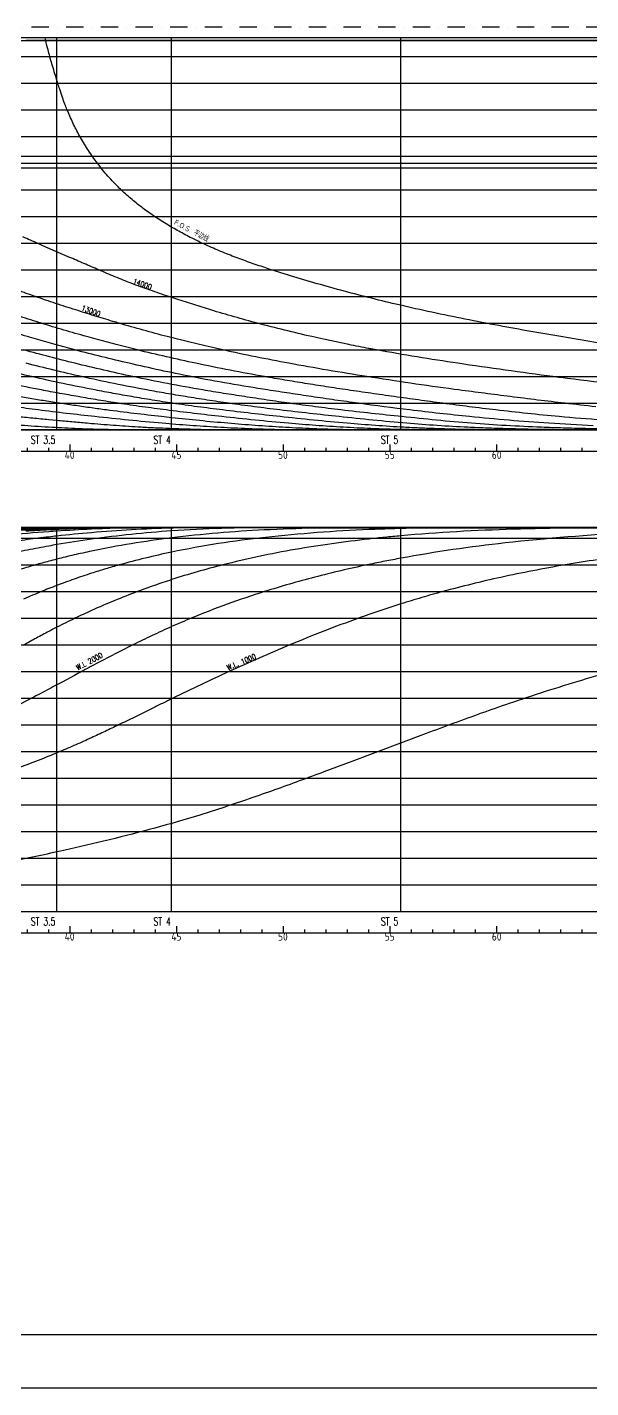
# Model space of a CAD drawing. Extents: x -990827 to -799530, y -79356 to 40656.
# Drawn here: x -952989 to -931859, y -79356 to -28344 of the extents above; entities that cross this region are included whole.
import ezdxf

# ---------------------------------------------------------------- set-up
doc = ezdxf.new("R2010")
doc.units = 0
doc.header["$MEASUREMENT"] = 0
doc.linetypes.add('DASHDOT', pattern=[1, 0.5, -0.25, 0, -0.25])
doc.layers.add('grid', color=7, linetype='Continuous')
doc.layers.add('sta', color=7, linetype='Continuous')
doc.styles.add('ROMANS', font='romans.shx', dxfattribs={"width": 0.7, "height": 125})
doc.styles.get("Standard").update_dxf_attribs({"font": 'gbenor.shx', "bigfont": 'gbcbig.shx'})

# ---------------------------------------------------------------- blocks, each defined once
blk = doc.blocks.new('biaochi')
at = {"color": 253}
for p, q in [((-181560, 0), (0, 0)), ((-148600, 0), (-148600, 125)), ((-147800, 0), (-147800, 125)), ((-147000, 0), (-147000, 250)), ((-147000, 0), (-147000, 125)), ((-146200, 0), (-146200, 125)), ((-145400, 0), (-145400, 125)), ((-144600, 0), (-144600, 125)), ((-143800, 0), (-143800, 125)), ((-143000, 0), (-143000, 250)), ((-143000, 0), (-143000, 125)), ((-142200, 0), (-142200, 125)), ((-141400, 0), (-141400, 125)), ((-140600, 0), (-140600, 125)), ((-139800, 0), (-139800, 125)), ((-139000, 0), (-139000, 250)), ((-139000, 0), (-139000, 125)), ((-138200, 0), (-138200, 125)), ((-137400, 0), (-137400, 125)), ((-136600, 0), (-136600, 125)), ((-135800, 0), (-135800, 125)), ((-135000, 0), (-135000, 250)), ((-135000, 0), (-135000, 125)), ((-134200, 0), (-134200, 125)), ((-133400, 0), (-133400, 125)), ((-132600, 0), (-132600, 125)), ((-131800, 0), (-131800, 125)), ((-131000, 0), (-131000, 250)), ((-131000, 0), (-131000, 125)), ((-130200, 0), (-130200, 125)), ((-129400, 0), (-129400, 125)), ((-128600, 0), (-128600, 125)), ((-127800, 0), (-127800, 125))]:
    blk.add_line(p, q, dxfattribs=at)
at = {"color": 253, "style": 'ROMANS', "width": 0.7}
for s, p in [('ST 3.5', (-148475, 280)), ('ST 4', (-143877, 280)), ('ST 5', (-135350, 280))]:
    blk.add_text(s, height=300, dxfattribs=at).set_placement(p)
at = {"color": 253}
for s, p in [('40', (-147206, -286)), ('45', (-143206, -286)), ('50', (-139206, -286)), ('55', (-135206, -286)), ('60', (-131191, -286))]:
    blk.add_text(s, height=300, dxfattribs=at).set_placement(p)

msp = doc.modelspace()

# ---------------------------------------------------------------- linework, layer by layer
at = {"color": 6}
msp.add_line((-988762.3, -77355.7), (-801529.8, -77355.7), dxfattribs=at)
msp.add_line((-990827, -79355.7), (-799529.8, -79355.7))
at = {"color": 1, "linetype": 'DASHDOT', "ltscale": 1300}
msp.add_lwpolyline([(-910577.4, -28343.5), (-985177.4, -28343.5)], dxfattribs=at)
at = {"color": 3}
for points in [[(-930591, -40331.7, -0.0042197), (-932913.3, -39958, -0.0042374), (-935310.7, -39531.6, -0.0030044), (-936577.6, -39287.3, -0.0037606), (-937812.7, -39031.6, -0.0043371), (-939037.8, -38757.1, -0.0038717), (-940070.5, -38507.7, -0.0040812), (-941101.2, -38241.5, -0.0044074), (-942119.5, -37960, -0.0048735), (-943115.2, -37664.7, -0.0055226), (-944078, -37357.4, -0.004695), (-944657.8, -37159.4, -0.0066113), (-945227.6, -36950.3, -0.0082426), (-945794.2, -36723, -0.0094393), (-946364.5, -36470.3, -0.0101244), (-946945.1, -36185.3, -0.0092195), (-947421.3, -35928.5, -0.0112138), (-947900.8, -35644.1, -0.0133341), (-948376, -35329.8, -0.013235), (-948800.5, -35014.9, -0.0137405), (-949206.3, -34678.7, -0.0150064), (-949584.7, -34326.8, -0.0200236), (-950011.8, -33869.4, -0.0184085), (-950400.8, -33381.7, -0.0155595), (-950727.9, -32910.5, -0.0172238), (-951027.5, -32412.5, -0.0159205), (-951276.8, -31926.1, -0.0129948), (-951497.1, -31427.1, -0.0065049), (-951577.7, -31224.6, -0.0075419), (-951665.7, -30983.2, -0.0057924), (-951772, -30665.1, -0.0037368), (-951907.4, -30232.9, -0.002269), (-952082.8, -29649, -0.0033366), (-952113.3, -29544, -0.0042947), (-952156.8, -29384.5, -0.0026221), (-952225, -29119.8, -0.0013084), (-952318.9, -28743.5)], [(-930784.3, -52411.6, 0.0036797), (-932211.2, -52831.8, 0.0041341), (-933572.2, -53255.8, 0.0047159), (-934925.4, -53703.8, 0.0033762), (-935963.8, -54067, 0.002386), (-936998, -54442.2, 0.0013964), (-938029.4, -54825.2), (-940817.9, -55874), (-941861.9, -56263, -0.0010899), (-942787.2, -56604.1, -0.00194), (-943714.6, -56939.6, -0.0027979), (-944645, -57266.3, -0.0036557), (-945579.4, -57580.9, -0.0045116), (-946518.7, -57880.1, -0.0081067), (-948207.1, -58370, -0.0067019), (-949909.9, -58809.9, -0.0053107), (-951623.1, -59208.8, -0.0056865), (-953586.3, -59622.2, -0.0065273)]]:
    msp.add_lwpolyline(points, format="xyb", dxfattribs=at)
at = {"color": 151}
for points in [[(-931008.5, -41724.5, -0.0034271), (-932977.4, -41482.6, -0.0004312), (-933276.2, -41443.5, -0.0018997), (-935064.8, -41201.4, -0.0027138), (-936845.8, -40943.5, -0.0029556), (-938373.6, -40704.6, -0.0047317), (-939890.5, -40443.5, -0.0004842), (-940034, -40417.3, -0.0006506), (-940177.4, -40390.7, -0.0018379), (-940556.4, -40318.5, -0.0019538), (-940934, -40243.5, -0.0023937), (-941406.4, -40145.5, -0.0020421), (-941876.9, -40043.5, -0.0017788), (-942321.6, -39943.5, -0.0040782), (-943339.8, -39702.1, -0.0048081), (-944349.8, -39443.5, -0.0086419), (-946104.6, -38943.5, -0.0029534), (-946742.5, -38745.7, -0.0022641), (-947377.4, -38541.5, -0.0005181), (-947526.4, -38492.7, -0.0006286), (-947675.3, -38443.5, -0.004111), (-948385.1, -38201.6, -0.0077703), (-949087, -37943.5, -0.0066109), (-949697.8, -37698.9, -0.0023777), (-950303.3, -37443.5, -0.0010517), (-950863.6, -37202.7, -0.0004532), (-951423.1, -36960.2, -0.0006751), (-952572.6, -36458.8, -0.0008286), (-953153.9, -36203.2, -0.0027536)], [(-931420.2, -43075.1, -0.0051703), (-933045.5, -42943.5, -0.0036399), (-934236.4, -42825.9, -0.0028751), (-935419.3, -42693.5, -0.0021314), (-936414.7, -42572, -0.0015667), (-937406.3, -42443.5, -0.0011807), (-938319.2, -42320.1, -0.0006513), (-939230.3, -42193.5, -0.0006535), (-940102.3, -42070.1, -0.0012196), (-940972.7, -41943.5, -0.0013453), (-941776.3, -41822.5, -0.0016277), (-942577.4, -41696.9, -0.0017403), (-943334.5, -41573.1, -0.0022739), (-944088.6, -41443.5, -0.0041789), (-945383.5, -41203.8, -0.0043058), (-946667.4, -40943.5, -0.0038289), (-947767.8, -40701.7, -0.0041708), (-948859.3, -40443.5, -0.001597), (-949256.3, -40344.8, -0.0017675), (-949651.9, -40243.5, -0.0034926), (-950400.5, -40043.5, -0.0015746), (-950760, -39943.5, -0.0031816), (-951611.9, -39697.9, -0.0023129), (-952459, -39443.5, -0.0018712), (-953259, -39196, -0.0013868)], [(-930126.1, -43427.7, -0.0029072), (-932061.7, -43393.5, -0.0015271), (-932889, -43371.6, -0.0022819), (-933712.2, -43343.5, -0.0043185), (-935029.4, -43281.2, -0.0057146), (-936329.7, -43193.5, -0.005205), (-937639.9, -43076.4, -0.0011174), (-938939.5, -42943.5, -0.0006181), (-940084.7, -42822.3, -0.0029289), (-941224.8, -42693.5, -0.0028714), (-942189, -42573.2, -0.0023616), (-943146.8, -42443.5, -0.0018476), (-943997.5, -42321, -0.0013021), (-944844.8, -42193.5, -0.0013898), (-945628, -42071.4, -0.0025982), (-946407.3, -41943.5, -0.0050453), (-947727.2, -41706.2, -0.0054617), (-949030.2, -41443.5, -0.0044593), (-950119.1, -41201.4, -0.0035073), (-951197.5, -40943.5, -0.003205), (-952158.2, -40700.1, -0.0043606), (-953110.1, -40443.5, -0.0016295)], [(-910577.4, -43443.5), (-934331.5, -43443.5, -0.0003951), (-934577.4, -43443.3, -0.002921), (-936165.1, -43431.4, -0.0054679), (-937734.6, -43393.5, -0.0022582), (-938301.3, -43371.1, -0.002371), (-938864.4, -43343.5, -0.0043959), (-939933.8, -43276.7, -0.0036139), (-940991.7, -43193.5, -0.0037099), (-942255.7, -43075.5, -0.0021394), (-943510, -42943.5, -0.0015616), (-944588.8, -42821.9, -0.001815), (-945662.8, -42693.5, -0.0021314), (-946600.4, -42573.9, -0.0041047), (-947530.4, -42443.5, -0.0035977), (-948304.2, -42322.9, -0.002477), (-949071.9, -42193.5, -0.0020203), (-949760, -42071.2, -0.0022794), (-950444.3, -41943.5, -0.0042921), (-951642.3, -41703.6, -0.0050549), (-952826.1, -41443.5, -0.0049932), (-953818.7, -41204.4, -0.0072812)], [(-939833.4, -43443.5, -0.0011784), (-940177.4, -43442.7, -0.0041251), (-941298.7, -43428.2, -0.00495), (-942412.4, -43393.5, -0.0022764), (-942914.5, -43370.6, -0.0020218), (-943415, -43343.5, -0.0038835), (-944441.7, -43275.7, -0.0033068), (-945463, -43193.5, -0.0030789), (-946522.3, -43094.6, -0.0022727), (-947577.4, -42984.7, -0.0006717), (-947951.5, -42943.5, -0.0020276), (-948988.5, -42823.6, -0.0030258), (-950021.8, -42693.5, -0.0018854), (-950577.4, -42618.1, -0.002029), (-951169.9, -42532.9, -0.0016097), (-951760.8, -42443.5), (-951877.4, -42425.4, -0.0006447), (-952177.4, -42378.3, -0.001255), (-952741.3, -42287.6, -0.0018796), (-953303.9, -42193.5, -0.0008896)], [(-945345.9, -43443.5, -0.0057163), (-946464.4, -43430.7, -0.0039093), (-947577.4, -43396.5), (-947654.5, -43393.5, -0.0016841), (-948185.7, -43370.8, -0.0025685), (-948715.8, -43343.5, -0.0044948), (-949648.3, -43282.4, -0.0027109), (-950577.4, -43208), (-950745.1, -43193.5, -0.0010999), (-951311.5, -43143, -0.0006041), (-951877.4, -43090.5), (-952177.4, -43062.2, -0.0006677), (-952783.9, -43003.8, -0.0009028), (-953389.8, -42943.5, -0.000651)]]:
    msp.add_lwpolyline(points, format="xyb", dxfattribs=at)
at = {"color": 171}
for points in [[(-931667, -42574, -0.0020174), (-932825.9, -42443.5, -0.0014342), (-933852.7, -42320.7, -0.0008251), (-934877.2, -42193.5, -0.0007547), (-935844.4, -42070.4, -0.001254), (-936809.7, -41943.5), (-936977.4, -41921, -0.0025592), (-938618.6, -41691, -0.0030271), (-940251.1, -41443.5, -0.0030098), (-941719.5, -41202.8, -0.0036885), (-943178.5, -40943.5, -0.0036438), (-944422.4, -40703.6, -0.0049889), (-945656.1, -40443.5, -0.0018677), (-946093.6, -40345, -0.0017499), (-946529.5, -40243.5, -0.0016749), (-946940.3, -40144.9, -0.0018832), (-947349.8, -40043.5, -0.0019665), (-947740.9, -39943.5, -0.0045445), (-948642.8, -39700.3, -0.0034277), (-949537.8, -39443.5, -0.000829), (-949777.4, -39372.6, -0.002353), (-950475.4, -39161, -0.0021739), (-951170.3, -38943.5, -0.0027252), (-951926.8, -38698.6, -0.0043324), (-952678.2, -38443.5, -0.0038337), (-953366.8, -38197.1, -0.0016721)], [(-931770.3, -43282.9, -0.0054882), (-933433, -43193.5, -0.0051663), (-934925.4, -43081.4, -0.0038897), (-936401.3, -42943.5, -0.002644), (-937524.1, -42823.8, -0.0023486), (-938640.1, -42693.5, -0.0038341), (-940572.4, -42443.5, -0.0015375), (-941449.7, -42320.5, -0.0009033), (-942324.3, -42193.5, -0.0008839), (-943151.5, -42070.4, -0.0016128), (-943976.3, -41943.5, -0.0036783), (-945417.6, -41706.1, -0.0058009), (-946842.7, -41443.5, -0.004916), (-948009.8, -41202.6, -0.0035368), (-949165.1, -40943.5, -0.0030823), (-950186.6, -40700.2, -0.0041463), (-951199.4, -40443.5, -0.0016844), (-951570.8, -40344.8, -0.0019475), (-951940.6, -40243.5, -0.0017716), (-952292.1, -40144.5, -0.0012669), (-952642.3, -40043.5, -0.0009659), (-952983.3, -39943.5, -0.0019717), (-953808.5, -39696.3, -0.0017781)], [(-931377.4, -43443.3, -0.0024247), (-933275.2, -43431.7, -0.0047206), (-935155.1, -43393.5, -0.0019716), (-935812.6, -43371.3, -0.0024167), (-936466.4, -43343.5, -0.0044978), (-937618.5, -43278.5, -0.0045739), (-938757.2, -43193.5, -0.0044348), (-940028.5, -43075.6, -0.0013949), (-941290.4, -42943.5, -0.0008789), (-942404.5, -42821.8, -0.0022642), (-943514.2, -42693.5, -0.002449), (-944472.9, -42573.5, -0.0031795), (-945424.8, -42443.5, -0.0027695), (-946240.1, -42322.3, -0.0022182), (-947050.4, -42193.5, -0.0020469), (-947776.8, -42071.7, -0.0027878), (-948498.8, -41943.5, -0.0050077), (-949733.7, -41704.3, -0.0045923), (-950954.1, -41443.5, -0.0040485), (-951996.2, -41201.9, -0.0048256), (-953027, -40943.5, -0.0043473)], [(-910577.4, -43443.5), (-937164.9, -43443.5, -0.0014418), (-937777.4, -43441.8, -0.0033884), (-938944.8, -43427.2, -0.0049784), (-940099.5, -43393.5, -0.0023741), (-940617.1, -43370.8, -0.0021523), (-941131.6, -43343.5, -0.0040492), (-942166.7, -43275.8, -0.0033014), (-943192, -43193.5, -0.003546), (-944446, -43075.6, -0.0024404), (-945690.5, -42943.5, -0.0019515), (-946739.5, -42822.9, -0.002468), (-947782.7, -42693.5, -0.002508), (-948677.1, -42573.6, -0.0036085), (-949564.8, -42443.5, -0.0030405), (-950324.1, -42321.9, -0.0017926), (-951078.8, -42193.5, -0.0016047), (-951769.5, -42071.2, -0.0026097), (-952456.6, -41943.5, -0.0055113), (-953619.6, -41707.8, -0.0080631)], [(-910577.4, -43443.5), (-942513.6, -43443.5), (-942577.4, -43443.5, -0.0054257), (-943713.6, -43429.8, -0.004537), (-944844.5, -43393.5, -0.0040251), (-945862.7, -43343.5, -0.0040379), (-946896.1, -43276, -0.0032515), (-947926, -43193.5, -0.0034293), (-949188.8, -43075.5, -0.0021334), (-950448.2, -42943.5, -0.001798), (-951513.4, -42823.5, -0.0028994), (-952576.2, -42693.5, -0.0028461), (-953467.5, -42574.2, -0.003573)], [(-910577.4, -43443.5), (-948705, -43443.5, -0.0010347), (-948977.4, -43442.9, -0.0042229), (-950093.9, -43428.9, -0.0054321), (-951204.4, -43393.5, -0.0024297), (-951698.1, -43370, -0.0019171), (-952190.5, -43342.3, -0.0032465), (-953224.3, -43273.3, -0.001162)], [(-930377.1, -47104.1, 0.0064128), (-934770.6, -47168.4, 0.0154816), (-938977.1, -47414.3, 0.0026303), (-939578, -47471.4, 0.0028438), (-940177.1, -47534.8, 0.0147357), (-942942.6, -47926.6, 0.0196602), (-945655.8, -48503.6, 0.007674), (-946620.8, -48764.6, 0.0082426), (-947577.1, -49056.3, 0.0057353), (-948220.2, -49272.3, 0.0059404), (-948859, -49503.6, 0.016291), (-950577.1, -50213.6, 0.0058911), (-951199, -50503.6, 0.0063506), (-951877.1, -50840.1, 0.0026721), (-952177.1, -50995.9, 0.0037908), (-952644.4, -51246.1, 0.0030313), (-953109.8, -51503.6, 0.0019993)], [(-931612.1, -48309.6, 0.0051936), (-932825.6, -48503.6, 0.0113747), (-935235.5, -48971.2, 0.0130458), (-937406, -49503.6, 0.005035), (-938198, -49728.5, 0.0047789), (-938977.1, -49966.3, 0.0036423), (-939580.7, -50161.8, 0.0034725), (-940177.1, -50364.4, 0.0022563), (-940572.1, -50503.6, 0.0071108), (-941873.2, -50989.7, 0.0058348), (-943146.5, -51503.6, 0.0048183), (-944293.8, -51995.3, 0.0039813), (-945424.5, -52503.6, 0.0033948), (-946482.7, -52998.2, 0.0027415), (-947530.1, -53503.6), (-947577.1, -53526.6, 0.0007938), (-947966.9, -53718.3, 0.0001458), (-948356.2, -53910.6, -0.0004011), (-948959.2, -54208.2, -0.0018578), (-949564.4, -54503.6, -0.0020648), (-950068.7, -54744.8, -0.0028588), (-950577.1, -54981.8, -0.0036721), (-951164.8, -55246.6, -0.0043016), (-951760.5, -55503.6, -0.0008618), (-951877.1, -55552.5, -0.0021882), (-952177.1, -55676, -0.0050272), (-952971.5, -55990, -0.0033153), (-953777.1, -56293, -0.0019932)]]:
    msp.add_lwpolyline(points, format="xyb", dxfattribs=at)
msp.add_lwpolyline([(-910577.4, -43443.5), (-959244.4, -43443.5)], dxfattribs=at)
at = {"layer": 'grid', "color": 2, "ltscale": 1200}
for p, q in [((-988582.5, -28843.5), (-802606.3, -28843.5)), ((-988568.4, -33173.5), (-802630.3, -33173.5))]:
    msp.add_line(p, q, dxfattribs=at)
msp.add_lwpolyline([(-910577.4, -28743.5), (-952177.4, -28743.5), (-952977.4, -28743.5), (-953777.4, -28743.3)], dxfattribs=at)
at = {"layer": 'grid', "color": 251}
for points in [[(-951877.4, -43443.5), (-951877.4, -28743.5)], [(-947577.4, -43443.5), (-947577.4, -28743.5)], [(-938977.4, -43443.5), (-938977.4, -28743.5)], [(-988195.6, -30443.5), (-802657.5, -30443.5)], [(-988195.6, -31443.5), (-802657.5, -31443.5)], [(-988195.6, -32443.5), (-802657.5, -32443.5)], [(-988195.6, -33443.5), (-802657.5, -33443.5)], [(-988195.6, -34443.5), (-802657.5, -34443.5)], [(-988195.6, -35443.5), (-802657.5, -35443.5)], [(-988195.6, -36443.5), (-802657.5, -36443.5)], [(-988195.6, -37443.5), (-802657.5, -37443.5)], [(-988195.6, -38443.5), (-802657.5, -38443.5)], [(-988195.6, -39443.5), (-802657.5, -39443.5)], [(-988195.6, -40443.5), (-802657.5, -40443.5)], [(-988195.6, -41443.5), (-802657.5, -41443.5)], [(-988195.6, -42443.5), (-802657.5, -42443.5)], [(-988419.6, -43443.5), (-802657.5, -43443.5)], [(-988270.3, -47103.6), (-804145.3, -47103.6)], [(-951877.1, -61503.6), (-951877.1, -47103.6)], [(-947577.1, -61503.6), (-947577.1, -47103.6)], [(-938977.1, -61503.6), (-938977.1, -47103.6)], [(-988270.3, -47503.6), (-804145.3, -47503.6)], [(-988270.3, -47503.6), (-804145.3, -47503.6)], [(-988270.3, -47503.6), (-804145.3, -47503.6)], [(-988270.3, -48503.6), (-804145.3, -48503.6)], [(-988270.3, -48503.6), (-804145.3, -48503.6)], [(-988270.3, -48503.6), (-804145.3, -48503.6)], [(-988270.3, -49503.6), (-804145.3, -49503.6)], [(-988270.3, -49503.6), (-804145.3, -49503.6)], [(-988270.3, -49503.6), (-804145.3, -49503.6)], [(-988270.3, -50503.6), (-804145.3, -50503.6)], [(-988270.3, -50503.6), (-804145.3, -50503.6)], [(-988270.3, -50503.6), (-804145.3, -50503.6)], [(-988270.3, -51503.6), (-804145.3, -51503.6)], [(-981977.1, -51503.6), (-804145.3, -51503.6)], [(-981977.1, -51503.6), (-804145.3, -51503.6)], [(-988270.3, -52503.6), (-804145.3, -52503.6)], [(-981977.1, -52503.6), (-804145.3, -52503.6)], [(-981977.1, -52503.6), (-804145.3, -52503.6)], [(-988270.3, -53503.6), (-804145.3, -53503.6)], [(-988270.3, -53503.6), (-807827.1, -53503.6)], [(-988270.3, -53503.6), (-807827.1, -53503.6)], [(-988270.3, -54503.6), (-804145.3, -54503.6)], [(-988270.3, -54503.6), (-807827.1, -54503.6)], [(-988270.3, -54503.6), (-807827.1, -54503.6)], [(-988270.3, -55503.6), (-804145.3, -55503.6)], [(-988270.3, -55503.6), (-807827.1, -55503.6)], [(-988270.3, -55503.6), (-807827.1, -55503.6)], [(-988270.3, -56503.6), (-804145.3, -56503.6)], [(-988270.3, -56503.6), (-807827.1, -56503.6)], [(-988270.3, -56503.6), (-807827.1, -56503.6)], [(-988270.3, -57503.6), (-804145.3, -57503.6)], [(-988270.3, -57503.6), (-807827.1, -57503.6)], [(-988270.3, -57503.6), (-807827.1, -57503.6)], [(-988270.3, -58503.6), (-804145.3, -58503.6)], [(-988270.3, -58503.6), (-807827.1, -58503.6)], [(-988270.3, -58503.6), (-807827.1, -58503.6)], [(-988270.3, -59503.6), (-804145.3, -59503.6)], [(-988270.3, -59503.6), (-807827.1, -59503.6)], [(-988270.3, -59503.6), (-807827.1, -59503.6)], [(-988270.3, -60503.6), (-804145.3, -60503.6)], [(-988270.3, -60503.6), (-807827.1, -60503.6)], [(-988270.3, -60503.6), (-807827.1, -60503.6)], [(-988270.3, -61503.6), (-804145.3, -61503.6)]]:
    msp.add_lwpolyline(points, dxfattribs=at)
at = {"layer": 'grid', "color": 253}
msp.add_lwpolyline([(-988195.6, -29443.5), (-802657.5, -29443.5)], dxfattribs=at)
at = {"layer": 'grid', "color": 1, "ltscale": 1200}
msp.add_lwpolyline([(-987956.6, -33613.5), (-801779.7, -33613.5)], dxfattribs=at)
at = {"layer": 'grid', "color": 171}
for points in [[(-910577.1, -47103.6), (-951009.9, -47103.6, 0.0066822), (-951444.4, -47109.4, 0.0015669), (-951877.1, -47122.3), (-952177.1, -47132.3, 0.000477), (-952977.3, -47160.1, 0.0007681), (-953777.1, -47189.8, 0.0009851)], [(-910577.1, -47103.6), (-951842, -47103.6, 0.0002896), (-951859.5, -47103.6, 0.0001867), (-951877.1, -47103.6, 0.0008289), (-952177.1, -47104.6, 0.0017072), (-952977.6, -47111.1, 0.0012458), (-953777.1, -47122.4, 0.0012584)], [(-910577.1, -47103.6), (-946421.4, -47103.6, 0.0046234), (-947003.2, -47109, 0.0030092), (-947577.1, -47123.1, 0.0136382), (-950577.1, -47296.9, 0.0060209), (-951877.1, -47423.6, 0.0014232), (-952177.1, -47457.3, 0.0039056), (-952982.3, -47556.7, 0.0041033), (-953777.1, -47667.7, 0.0042686)], [(-910577.1, -47103.6), (-952177.1, -47103.6, 0.0003867), (-952587.8, -47103.9, 0.0003978), (-952977.1, -47104.8, 0.0005005), (-953386.3, -47106.4, 0.000508)], [(-910577.1, -47103.6), (-940325.2, -47103.6, 0.0118598), (-944102.7, -47193.2, 0.0190248), (-947577.1, -47491.3, 0.0096526), (-949087.6, -47708.7, 0.0111721), (-950577.1, -47986.8, 0.0051593), (-951229.4, -48130.8, 0.0053849), (-951877.1, -48288.1, 0.0025508), (-952177.1, -48366.1, 0.0043428), (-952677.8, -48503.6, 0.0049107), (-953229.4, -48666.1, 0.005122)], [(-910577.1, -47103.6), (-949463.9, -47103.6, 0.0042711), (-949985.4, -47108, 0.0037599), (-950577.1, -47122.6, 0.0024826), (-951174.6, -47144.8, 0.0021062), (-951877.1, -47177.3, 0.0002819), (-952025.5, -47184.9, 0.0003382), (-952177.1, -47192.8, 0.0014893), (-953035.2, -47240.8, 0.0017293)]]:
    msp.add_lwpolyline(points, format="xyb", dxfattribs=at)
at = {"layer": 'grid', "color": 151}
for points in [[(-910577.1, -47103.6), (-951490, -47103.6, 0.0034677), (-951683.8, -47104.9, 0.0008327), (-951877.1, -47107.9), (-952177.1, -47113.3, 0.0009105), (-952977.5, -47129.4, 0.0011047), (-953777.1, -47148.8, 0.001236)], [(-952140.7, -47103.6), (-952177.1, -47103.6, 0.0023552), (-953777.1, -47111.5, 0.0012669)], [(-930377.1, -47297.4, 0.0137998), (-935069.5, -47681, 0.0180252), (-938977.1, -48252.5, 0.0031235), (-939580.4, -48367, 0.0032063), (-940177.1, -48488.1), (-940250.7, -48503.6, 0.0113544), (-942209.1, -48964, 0.0130465), (-944088.2, -49503.6, 0.010522), (-945490.2, -49978.7, 0.0112246), (-946842.4, -50503.6, 0.0062553), (-947577.1, -50818.8, 0.0059835), (-948310, -51154.6, 0.0048247), (-949029.9, -51503.6, 0.0044441), (-949807.9, -51898.7, 0.0023897), (-950577.1, -52302.7, 0.0004177), (-950765.5, -52403, 0.0003138), (-950953.8, -52503.6, 0.0003412), (-951221.5, -52647), (-951683, -52894.8, -0.0001459), (-951877.1, -52998.9, -0.000447), (-952177.1, -53159.4, -0.0005851), (-952501.1, -53331.9, -0.0007244), (-952825.8, -53503.6, -0.0021161), (-953777.1, -53999.7, -0.001668)], [(-910577.1, -47103.6), (-948210.1, -47103.6, 0.0070943), (-949481.3, -47121.6, 0.0047807), (-950577.1, -47163.2, 0.0052013), (-951877.1, -47238.6, 0.0011845), (-952177.1, -47259.8, 0.0064192), (-953777.1, -47397.6, 0.0032795)], [(-910577.1, -47103.6), (-943815.2, -47103.6, 0.0079515), (-945708.8, -47133.7, 0.009572), (-947577.1, -47228.9, 0.0082798), (-949086.8, -47359.9, 0.0088286), (-950577.1, -47540.9, 0.0080213), (-951877.1, -47743.2, 0.0018957), (-952177.1, -47796.1, 0.0051468), (-952980.2, -47949.2, 0.0052711), (-953777.1, -48118.4, 0.0054365)], [(-910577.1, -47103.6), (-935776.8, -47103.6, 0.0023271), (-937381.9, -47111.1, 0.0042846), (-938977.1, -47139.6, 0.0018666), (-939578.2, -47157.7, 0.002071), (-940177.1, -47180.5, 0.0162749), (-944061.1, -47471.4, 0.0246919), (-947577.1, -48026.6, 0.0079884), (-948564.6, -48249.5, 0.0087751), (-949537.5, -48503.6, 0.0048866), (-950059.6, -48655.3, 0.0049725), (-950577.1, -48816.8, 0.0063985), (-951230.9, -49037.3, 0.0065103), (-951877.1, -49274, 0.0030488), (-952177.1, -49390.5, 0.0028471), (-952458.7, -49503.6, 0.0066881), (-953122, -49784.8, 0.006581)]]:
    msp.add_lwpolyline(points, format="xyb", dxfattribs=at)
at = {"layer": 'grid', "color": 1}
msp.add_open_spline([(-985177.1, -57356.6), (-984128.4, -56604.2), (-981773.9, -54914.9), (-977743.8, -53012.7), (-973435.5, -51237.9), (-969092.4, -49883), (-964833, -48550.5), (-960502.2, -47757.5), (-956183.8, -47366.7), (-951880.3, -47111.5), (-917471.1, -47045.7), (-881641.2, -47129.6), (-844376.3, -47096.8), (-838219.7, -47240.8), (-832757, -47621.7), (-829869.2, -48039.7), (-825990.5, -49010.9), (-822701, -50107.6), (-819174.2, -52118.2), (-816386.7, -54129.1), (-814708.4, -55431.5), (-813460.3, -56593.9), (-812749.2, -57334.1), (-812150.4, -58010.9), (-811597.6, -58670.5), (-810969.3, -59475.7), (-810359.7, -60412.5), (-810000.3, -61101), (-809965.4, -61456.4), (-809960.8, -61503.6)], degree=3, knots=[0, 0, 0, 0, 3865.2668731, 8678.1917263, 13316.1487802, 17841.7341172, 22319.1782143, 26694.618128, 31016.265249, 35322.7378017, 39623.0162048, 134223.0146788, 142823.0602601, 151427.6947068, 152685.1689381, 159253.345275, 160133.8816819, 164682.1066376, 169601.6722931, 172239.9181118, 174996.3901547, 175964.9910748, 177354.2776989, 178073.7959837, 178675.4310404, 179937.2698653, 181126.8284233, 182054.2430585, 182196.1800573, 182196.1800573, 182196.1800573, 182196.1800573], dxfattribs=at)
at = {"layer": 'sta'}
msp.add_lwpolyline([(-930761.7, -28843.5), (-941380.4, -28843.5), (-947875.3, -28843.5), (-951275.7, -28843.5), (-952611.1, -28843.5), (-952910.7, -28843.5), (-953032.8, -28843.4)], dxfattribs=at)
for points, knots in [([(-985177.1, -56608.6), (-985122.3, -56573.5), (-984522.9, -56189.9), (-983309.7, -55461.9), (-981453.1, -54466.2), (-979555.4, -53540.1), (-978130.3, -52890.3), (-976576, -52210.5), (-975148.4, -51628.7), (-972430.9, -50653.4), (-970365.7, -50027.2), (-967503.5, -49166.1), (-964672.4, -48361), (-961185, -47790.8), (-958306.7, -47496.2), (-955439.3, -47295.6), (-951879.7, -47099.5), (-917471.3, -47132.9), (-881641.5, -47130.1), (-844376.3, -47095.9), (-838172.6, -47240.3), (-832419.3, -47630.2), (-828584.7, -48212.1), (-824800.6, -49343.9), (-823088, -50008.8), (-821089.7, -50895.5), (-818914.6, -52149.1), (-816860.4, -53586.1), (-815471, -54619.4), (-814757, -55190.2), (-813988.8, -55861.1), (-813296.1, -56506.2), (-812596, -57257.9), (-812021, -57932.4), (-811493.5, -58584.6), (-810873.4, -59481.3), (-810321.4, -60343.3), (-810062, -61038.2), (-809999.3, -61381.9), (-809977.1, -61503.6)], [0, 0, 0, 0, 195.0636364, 2135.1842698, 4242.3408997, 6513.4997909, 8468.781611, 8940.7491441, 11602.9559113, 13091.1700448, 17601.1147942, 18073.9373731, 22058.407347, 26420.4346782, 28652.2824306, 30737.9380683, 35043.1129599, 39343.262892, 133943.261366, 142543.3037466, 151147.7116263, 152547.4790833, 159845.3726693, 162711.0681435, 164381.8900365, 165353.2298586, 169268.3838792, 171883.6507872, 172873.2552297, 174462.8100272, 174623.9818193, 175932.7898827, 177300.3605128, 177702.6997896, 178591.9585478, 179814.9004162, 180974.3238719, 181650.9786301, 182021.775045, 182021.775045, 182021.775045, 182021.775045]), ([(-985177.1, -54443.6), (-984113.2, -53948.7), (-982692.9, -53288), (-980189.7, -52193.8), (-978214.6, -51342.6), (-975711, -50370.1), (-972857, -49437.4), (-969115.6, -48455.2), (-964799.2, -47699.7), (-960485, -47292.2), (-956178.8, -47119), (-951877.1, -47099.8), (-949010.4, -47102.3), (-947577.1, -47103.6)], [0, 0, 0, 0, 3519.8323824, 4699.1654808, 8195.4762497, 9971.2533038, 12754.8164348, 17198.2837344, 21564.0627763, 25884.9156363, 30188.93769, 34489.1340097, 38789.1332468, 38789.1332468, 38789.1332468, 38789.1332468])]:
    msp.add_open_spline(points, degree=3, knots=knots, dxfattribs=at)

# ---------------------------------------------------------------- block references
at = {"layer": 'grid'}
for p in [(-804377.4, -44243.4), (-804377.1, -62303.5)]:
    msp.add_blockref('biaochi', p, dxfattribs=at)

# ---------------------------------------------------------------- texts
at = {"layer": 'grid', "color": 171}
msp.add_text('F.O.S. 平边线', height=200, rotation=331.5297, dxfattribs=at).set_placement((-947504.8, -35721.6))
at = {"layer": 'grid', "color": 151, "style": 'ROMANS', "width": 0.7}
for s, rotation, p in [('14000', 339.9411, (-949048.2, -37946.3)), ('W.L 2000', 27.72131, (-951085.3, -52456.8))]:
    msp.add_text(s, height=200, rotation=rotation, dxfattribs=at).set_placement(p)
at = {"layer": 'grid', "color": 171, "style": 'ROMANS', "width": 0.7}
for s, rotation, p in [('13000', 339.9411, (-950978.9, -38947.7)), ('W.L. 1000', 22.47885, (-945451.2, -52454.7))]:
    msp.add_text(s, height=200, rotation=rotation, dxfattribs=at).set_placement(p)

doc.saveas('drawing.dxf')
